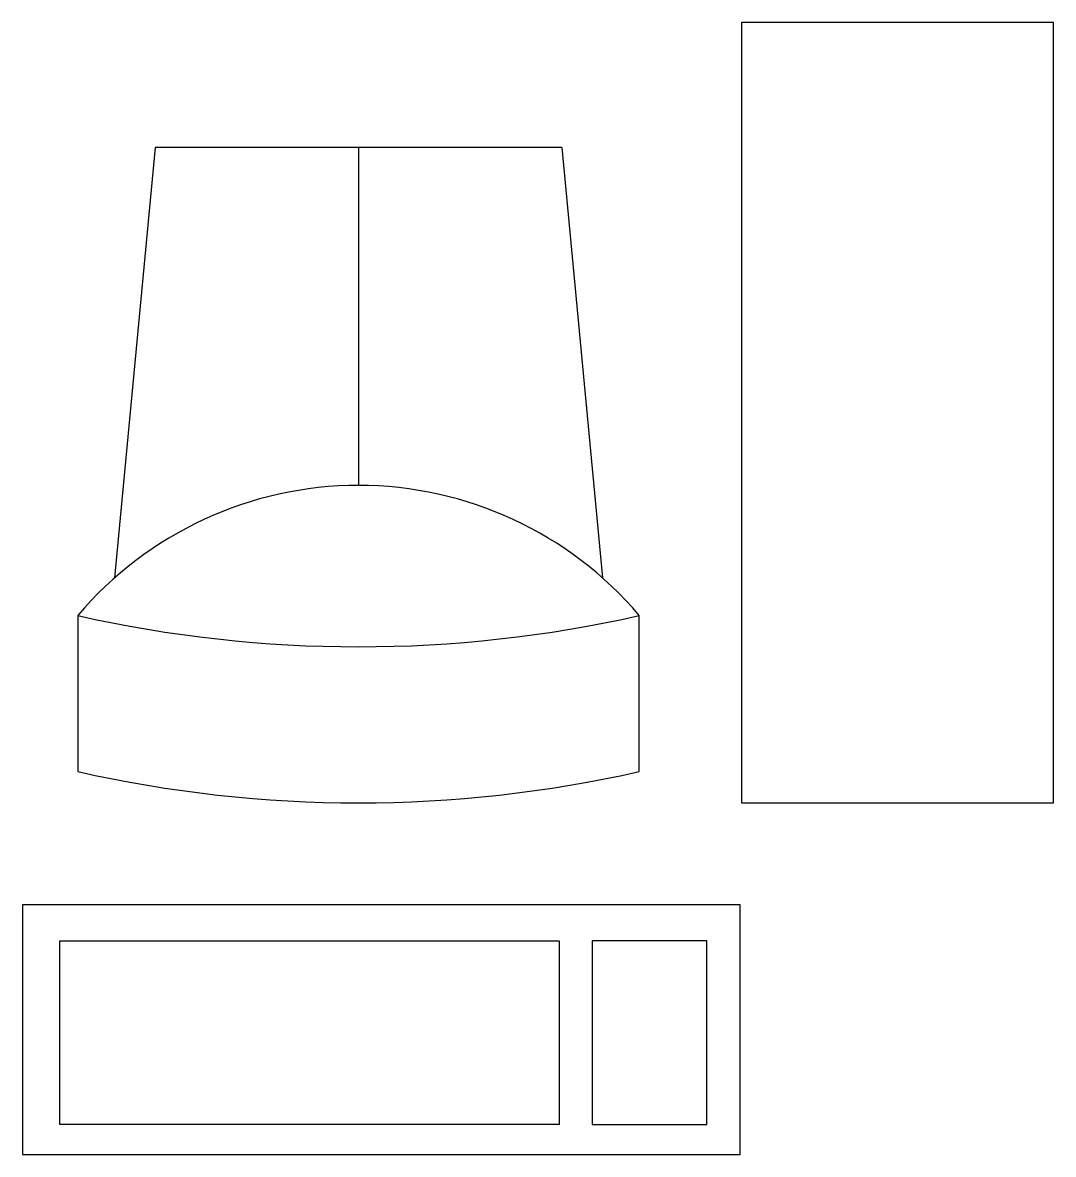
# Model space of a CAD drawing. Extents: x 1.367 to 2.028, y 3.499 to 4.225.
import ezdxf

# ---------------------------------------------------------------- set-up
doc = ezdxf.new("R2010")
doc.units = 0
doc.header["$LTSCALE"] = 0.03367
doc.layers.get('0').update_dxf_attribs({"linetype": 'CONTINUOUS'})

msp = doc.modelspace()

# ---------------------------------------------------------------- linework, layer by layer
for p, q in [((1.45189, 4.1447), (1.4258, 3.86882)), ((1.71252, 4.1447), (1.45189, 4.1447)), ((1.5822, 4.1447), (1.5822, 3.92813)), ((1.71252, 4.1447), (1.73861, 3.86882)), ((1.4022, 3.8447), (1.4022, 3.7447)), ((1.7622, 3.7447), (1.7622, 3.8447))]:
    msp.add_line(p, q)
for points in [[(1.82763, 3.7247), (2.02763, 3.7247), (2.02763, 4.2247), (1.82763, 4.2247)], [(1.36686, 3.4994), (1.82686, 3.4994), (1.82686, 3.6594), (1.36686, 3.6594)], [(1.39077, 3.63618), (1.71082, 3.63618), (1.71082, 3.51845), (1.39077, 3.51845)], [(1.73207, 3.51845), (1.80548, 3.51845), (1.80548, 3.63618), (1.73207, 3.63618)]]:
    msp.add_lwpolyline(points, close=True)
for centre, radius, start, end in [((1.5822, 3.69223), 0.2359, 40.26708, 139.73292), ((1.5822, 4.6447), 0.82, 257.31962, 282.68038), ((1.5822, 4.5447), 0.82, 257.31962, 282.68038)]:
    msp.add_arc(centre, radius, start, end)

doc.saveas('drawing.dxf')
